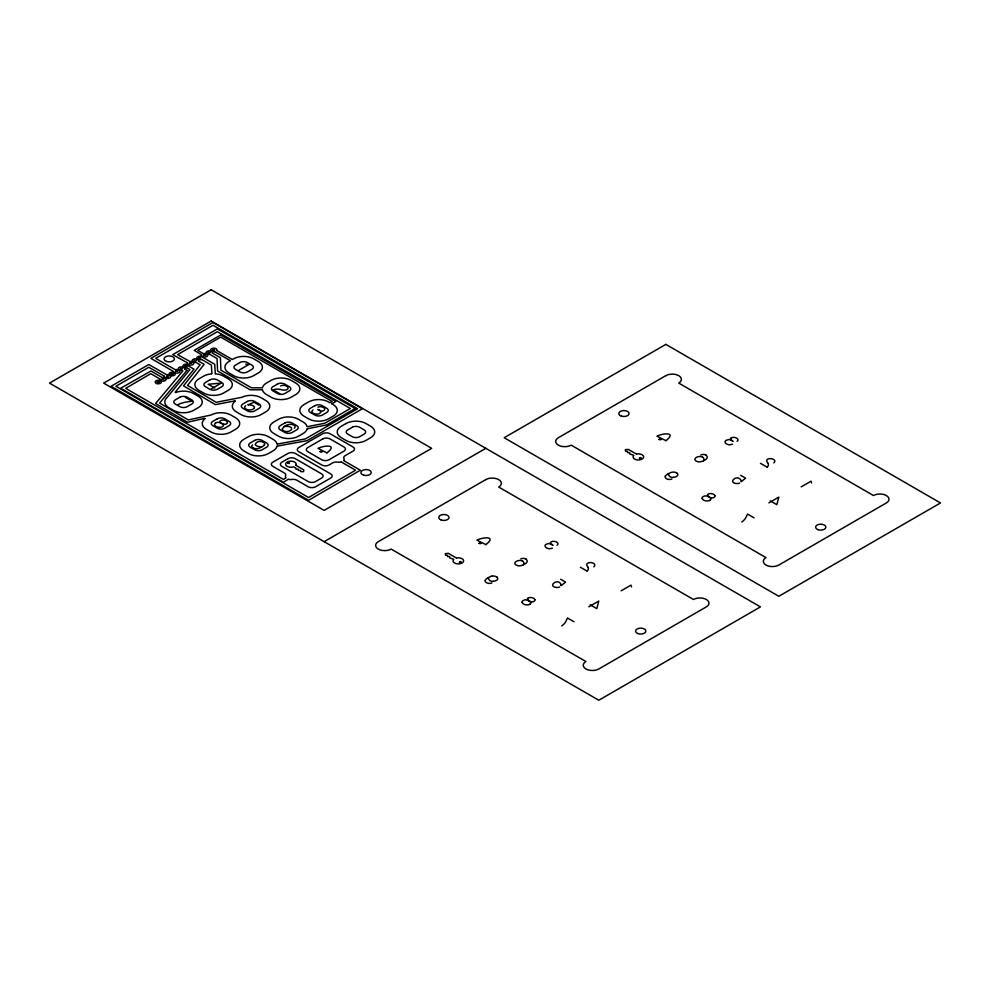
<?xml version="1.0" encoding="UTF-8"?>
<svg xmlns="http://www.w3.org/2000/svg" width="990" height="990" viewBox="0 0 990 990"><rect width="100%" height="100%" fill="white"/><g stroke="black" fill="none" stroke-linecap="round" stroke-linejoin="round"><path stroke-width="1.49" d="M491.919 576.13A10.036 5.792 0 0 0 488.379 577.64L488.441 578.445A14.058 8.118 0 0 0 489.617 580.326L490.087 580.697A3.935 2.265 0 0 0 493.206 581.402M676.665 472.96A5.841 3.366 0 0 0 676.021 472.614L675.279 472.329A3.836 2.215 0 0 0 673.398 472.082L672.829 472.106A4.925 2.846 0 0 0 672 472.23A10.036 5.792 0 0 0 668.423 473.703L668.473 474.495M254.405 407.608L254.418 407.509A2.586 1.485 0 0 0 254.319 406.89A5.866 3.378 0 0 0 253.725 406.197L252.933 405.653A10.593 6.113 0 0 0 251.274 405.145A4.925 2.846 0 0 0 250.371 404.972L249.369 404.848A6.237 3.601 0 0 0 248.218 404.774L248.156 404.774M485.348 580.227L485.174 580.944A3.911 2.265 0 0 0 485.583 581.947L486.548 582.702A4.034 2.326 0 0 0 491.844 582.949M665.391 476.277L665.218 477.007A3.911 2.265 0 0 0 665.626 478.009L666.579 478.752A4.034 2.326 0 0 0 671.876 479.012M175.156 392.312L193.99 369.171L189.238 366.424M182.903 370.904L155.603 403.487L187.506 422.26L204.72 418.349M186.912 370.458L159.613 403.054L188.273 419.921L211.118 415.008A14.169 8.18 0 0 1 230.992 415.107L235.546 417.743A14.169 8.18 0 0 1 235.546 429.314L230.992 431.937A14.169 8.18 0 0 1 210.944 431.937L206.39 429.314A14.169 8.18 0 0 1 205.079 418.621M567.48 618.329L567.518 618.304A6.101 3.514 0 0 0 567.023 619.035L565.736 621.621A11.806 6.819 0 0 1 565.117 622.673L563.632 624.393A14.788 8.539 0 0 1 562.728 625.16L561.714 625.903M747.549 514.355L747.524 514.392A6.101 3.514 0 0 0 747.054 515.085L745.779 517.683A11.806 6.819 0 0 1 745.161 518.723L743.663 520.455A14.788 8.539 0 0 1 742.772 521.223L741.745 521.965M730.979 438.186L730.731 438.409A2.76 1.596 0 0 0 730.36 439.263L733.157 441.404M312.976 409.897L311.937 411.221A3.453 1.992 0 0 0 312.036 412.063L312.766 412.88A6.571 3.787 0 0 0 313.372 413.288A5.111 2.958 0 0 0 316.156 414.092A5.222 3.019 0 0 0 316.837 414.129L317.283 414.129A3.366 1.943 0 0 0 319.448 413.597L320.958 412.1A2.067 1.188 0 0 0 320.909 411.716L320.018 410.813A12.944 7.474 0 0 0 319.139 410.256L318.532 409.91M593.814 566.874C598.158 563.149 587.676 560.526 586.6 564.622A9.529 5.495 0 0 0 587.454 566.429L587.924 567.134M773.858 462.924C778.264 459.063 766.953 456.675 766.644 460.672A9.529 5.495 0 0 0 767.498 462.479L767.968 463.196M561.243 585.61L565.575 582.12L560.649 579.274M741.275 481.66L745.619 478.17L740.693 475.324M285.764 477.96L283.474 479.445L125.705 388.352L150.752 373.688L159.761 378.898M528.19 598.096L527.633 598.542A2.203 1.275 0 0 0 527.423 599.012L529.068 600.942A24.849 14.343 0 0 1 530.256 601.908L530.788 602.539A2.376 1.374 0 0 1 530.764 603.38L530.133 603.987A5.358 3.094 0 0 1 529.638 604.296M288.152 479.358L283.499 482.217L120.718 388.241L150.925 371.027L162.162 377.512M230.126 360.83L229.086 361.437A14.169 8.18 0 0 0 229.086 373.02L233.64 375.643A14.169 8.18 0 0 0 253.688 375.643L258.242 373.02A14.169 8.18 0 0 0 258.242 361.437L253.688 358.813A14.169 8.18 0 0 0 233.64 358.813L232.588 359.42M239.023 370.198L248.874 364.506L245.743 364.171M211.315 388.872L221.29 383.105L208.172 384.256L214.793 388.08M330.153 402.633L332.182 401.457L220.721 337.12L197.802 350.349L203.297 353.653A3.119 1.807 0 0 1 207.653 354.964A3.119 1.807 0 0 1 204.423 357.093A3.119 1.807 0 0 1 201.601 354.779L194.201 350.324L220.721 335.004L335.82 401.457L331.984 403.685M324.151 541.666L485.818 448.334M588.803 606.808L598.789 601.054L596.809 608.627L590.176 604.803M768.846 502.871L778.821 497.104L776.841 504.69L770.208 500.853M621.151 590.807L631.001 585.127L631.583 586.934M801.195 486.87L811.045 481.177L811.614 482.984M726.029 440.451L728.615 439.56A2.067 1.188 0 0 1 729.284 439.597L730.843 440.104A12.944 7.474 0 0 1 731.796 440.612L732.452 440.996M178.237 404.514L179.537 403.92A14.788 8.539 0 0 1 180.848 403.4L183.855 402.546A11.806 6.819 0 0 1 185.563 402.2L190.142 401.457A6.101 3.514 0 0 0 191.367 401.185M248.044 404.786L254.096 402.274L259.021 405.12M280.504 385.976L281.94 385.481A3.057 1.77 0 0 1 283.387 385.333A5.779 3.329 0 0 1 284.934 385.555A4.245 2.45 0 0 1 286.011 385.89A6.163 3.564 0 0 1 287.694 387.115A3.799 2.19 0 0 1 288.028 388.031A3.391 1.955 0 0 1 287.805 388.785A3.787 2.19 0 0 1 286.964 389.515A4.294 2.475 0 0 1 285.825 389.998A2.438 1.411 0 0 1 285.343 390.097L284.402 390.147A6.744 3.898 0 0 1 282.806 389.998A12.622 7.289 0 0 1 281.259 389.664L280.034 389.379M732.427 444.176L730.137 444.77A3.453 1.992 0 0 1 728.665 444.72L727.254 444.287A6.571 3.787 0 0 1 726.561 443.941A5.111 2.958 0 0 1 725.163 442.332A5.222 3.019 0 0 1 725.101 441.936L725.101 441.689A3.366 1.943 0 0 1 726.016 440.439M552.395 548.126L550.093 548.72A3.453 1.992 0 0 1 548.633 548.658L547.21 548.237A6.571 3.787 0 0 1 546.517 547.891A5.111 2.958 0 0 1 545.082 545.948L545.069 545.639A3.366 1.943 0 0 1 545.973 544.389L548.571 543.51A2.067 1.188 0 0 1 549.24 543.535L550.799 544.054A12.944 7.474 0 0 1 551.752 544.562L552.408 544.946M307.457 426.665L324.757 423.262L350.349 408.486L217.317 331.687L177.594 354.618L189.894 361.486M307.271 428.769L326.601 424.97L355.138 408.486L217.317 328.915L172.755 354.643L187.518 362.885M234.964 400.863L215.412 404.638L183.521 385.877L200.129 364.79L196.094 362.464M277.386 444.04L305.291 438.954L357.613 408.746L213.023 325.264L155.665 358.38L175.18 369.654M277.212 446.106L307.098 440.674L362.402 408.746L213.023 322.493L150.876 358.38L173.646 371.535A3.119 1.807 0 0 0 177.594 373.069A3.119 1.807 0 0 0 179.759 370.73A3.119 1.807 0 0 0 175.527 369.691M257.375 448.594L256.113 448.705A3.911 2.265 0 0 1 254.381 448.458L253.069 447.913M264.454 444.807A10.036 5.792 0 0 1 261.83 446.849L260.457 446.812M262.214 387.832L251.51 387.832L220.943 370.173L220.386 357.687L212.38 353.071M262.214 389.788L250.111 389.788L217.59 371.003L217.033 358.516L209.979 354.445M711.476 497.846L711.637 497.859A2.326 1.349 0 0 0 713.382 497.698L713.815 497.5A3.477 2.005 0 0 0 714.953 495.755M760.456 463.32L767.052 467.132M747.759 514.181L754.12 517.857M636.446 454.076L628.44 449.448L625.383 449.633L625.556 451.292L627.549 451.428L627.635 452.665L629.727 452.64L629.714 453.952L633.823 455.363A5.297 3.057 0 0 0 637.065 459.88A5.297 3.057 0 0 0 643.673 456.823A5.297 3.057 0 0 0 636.756 454.002M329.732 402.633L328.581 401.965A14.169 8.18 0 0 0 308.534 401.965L303.979 404.601A14.169 8.18 0 0 0 303.979 416.171L308.534 418.795A14.169 8.18 0 0 0 328.581 418.795L333.135 416.171A14.169 8.18 0 0 0 333.135 404.601L331.984 403.932M216.921 350.621L232.167 359.42M317.765 409.476L321.49 411.085A2.76 1.596 0 0 0 322.963 410.875L323.346 410.726A3.453 1.992 0 0 0 324.732 409.006A4.084 2.364 0 0 0 323.47 407.509L321.676 406.803A3.576 2.067 0 0 0 320.042 406.692L319.201 406.791A6.757 3.898 0 0 0 317.889 407.212M553.113 545.354L550.341 543.337A2.76 1.596 0 0 1 550.688 542.347L550.947 542.124A3.453 1.992 0 0 1 553.93 541.332A4.084 2.364 0 0 1 556.529 542.062L557.741 543.089A3.576 2.067 0 0 1 557.952 544.03L557.754 544.525A6.757 3.898 0 0 1 557.048 545.28M214.83 351.747L230.126 360.583M273.215 389.911L279.811 393.711M580.412 567.258L587.008 571.069M201.812 359.58L211.39 365.112L211.897 373.675M198.495 361.078L204.138 364.345L187.518 385.432L216.191 402.299L241.894 397.287A14.169 8.18 0 0 1 261.063 397.745L265.617 400.381A14.169 8.18 0 0 1 265.617 411.951L261.063 414.587A14.169 8.18 0 0 1 241.016 414.587L236.462 411.951A14.169 8.18 0 0 1 235.298 401.136M186.838 367.81L189.907 369.579L167.211 397.374A14.169 8.18 0 0 0 168.944 407.732L173.498 410.367A14.169 8.18 0 0 0 193.545 410.367L198.099 407.732A14.169 8.18 0 0 0 198.099 396.161L193.545 393.525A14.169 8.18 0 0 0 175.601 392.535M184.635 368.973L186.863 370.248M343.74 460.635L360.348 470.225L308.571 500.284L111.078 386.261L148.834 364.506L166.778 374.839M341.352 462.021L355.558 470.225L308.571 497.512L115.88 386.273L148.834 367.265L164.389 376.225M185.353 397.374L191.713 401.037M567.728 618.131L574.089 621.794M295.824 465.312L303.831 469.928L303.522 471.673L300.651 471.599L300.416 470.448L298.275 470.399L298.299 469.198L296.035 469.198L295.787 468.097L293.597 466.822A5.297 3.057 0 0 1 285.776 464.954A5.297 3.057 0 0 1 291.072 461.142A5.297 3.057 0 0 1 295.948 465.127M456.402 558.014L448.396 553.398L445.351 553.583L445.512 555.241L447.517 555.365L447.591 556.603L449.683 556.59L449.683 557.902L453.779 559.313A5.297 3.057 0 0 0 457.021 563.817A5.297 3.057 0 0 0 463.629 560.761A5.297 3.057 0 0 0 456.712 557.952M706.142 455.202C710.3 458.444 702.38 461.885 699.447 461.897A3.762 2.178 0 0 1 697.987 461.773L696.02 460.981A4.109 2.376 0 0 1 694.906 459.199A5.148 2.97 0 0 1 696.49 457.368A4.814 2.772 0 0 1 699.485 456.501A3.948 2.277 0 0 1 702.578 457.194M526.098 559.152C530.256 562.382 522.336 565.835 519.404 565.847A3.762 2.178 0 0 1 517.943 565.711L515.988 564.919A4.109 2.376 0 0 1 514.874 563.149A5.148 2.97 0 0 1 516.458 561.318A4.814 2.772 0 0 1 519.441 560.439A3.948 2.277 0 0 1 522.547 561.132M561.132 584.843L560.934 584.298A5 2.883 0 0 0 560.612 583.716C557.321 578.086 546.641 586.699 557.11 587.528A4.443 2.562 0 0 0 558.57 587.317A6.398 3.7 0 0 0 559.597 586.946M741.3 481.474L741.287 481.449A6.485 3.737 0 0 0 741.163 480.893L740.978 480.348A5 2.883 0 0 0 740.656 479.766C736.857 474 727.007 483.12 737.154 483.59A4.443 2.562 0 0 0 738.614 483.368A6.398 3.7 0 0 0 739.629 483.009M561.256 585.412L561.256 585.387A6.485 3.737 0 0 0 561.12 584.843M215.288 373.688L214.731 364.271L203.012 357.501A3.119 1.807 0 0 0 198.842 356.289A3.119 1.807 0 0 0 197.121 358.726A3.119 1.807 0 0 0 201.453 359.543M261.805 446.849A11.484 6.633 0 0 1 257.425 448.68M260.469 446.799A14.058 8.118 0 0 1 257.19 446.131L256.546 445.859A3.935 2.265 0 0 1 255.333 444.065M255.606 444.077A4.752 2.747 0 0 1 258.328 441.713A4.752 2.747 0 0 1 263.216 442.01M263.105 442.085A5.841 3.366 0 0 1 263.711 442.456L264.206 442.889A3.836 2.215 0 0 1 264.652 443.978L264.59 444.312A4.925 2.846 0 0 1 264.38 444.782M252.97 447.963A4.034 2.326 0 0 1 252.636 444.857M284.328 426.542A8.316 4.801 0 0 1 287.546 426.381M287.533 426.405A5.024 2.896 0 0 1 290.466 427.098A3.948 2.277 0 0 1 291.629 428.918A4.814 2.772 0 0 1 290.132 430.638A5.148 2.97 0 0 1 286.952 431.578A4.109 2.376 0 0 1 283.87 430.91L282.497 429.784A3.762 2.178 0 0 1 282.274 428.93C284.254 425.23 289.971 423.064 293.869 425.069A4.059 2.339 0 0 1 294.315 428.15M227.391 422.272A4.356 2.512 0 0 0 223.629 420.032A3.477 2.005 0 0 0 220.584 420.626L220.287 420.886A2.326 1.349 0 0 0 219.978 421.901L220.015 422A7.71 4.455 0 0 0 221.525 423.324A19.132 11.051 0 0 1 222.985 424.599L223.307 425.094A2.549 1.473 0 0 1 223.183 425.972L222.478 426.603A4.158 2.401 0 0 1 219.161 427.457M227.465 422.272A3.453 1.992 0 0 1 226.413 423.868L225.646 424.178A2.203 1.275 0 0 1 224.817 424.314L221.475 423.361A24.849 14.343 0 0 0 219.805 422.68L218.716 422.371A2.376 1.374 0 0 0 217.268 422.384L216.204 422.742A5.358 3.094 0 0 0 215.684 423.027M219.161 427.259A4.69 2.71 0 0 1 215.078 425.75A4.69 2.71 0 0 1 215.511 422.953M211.625 373.849A14.169 8.18 0 0 0 203.569 376.175L199.015 378.799A14.169 8.18 0 0 0 199.015 390.369L203.569 393.005A14.169 8.18 0 0 0 223.616 393.005L228.17 390.369A14.169 8.18 0 0 0 228.17 378.799L223.616 376.175A14.169 8.18 0 0 0 215.548 373.849M307.073 428.918A14.169 8.18 0 0 1 303.064 433.533L298.51 436.157A14.169 8.18 0 0 1 278.462 436.157L273.908 433.533A14.169 8.18 0 0 1 273.908 421.95L278.462 419.327A14.169 8.18 0 0 1 298.51 419.327L303.064 421.95A14.169 8.18 0 0 1 307.061 426.517M190.167 361.536A3.119 1.807 0 0 1 193.817 363.194A3.119 1.807 0 0 1 190.563 365.112A3.119 1.807 0 0 1 187.617 363.033M254.368 407.608A4.566 2.636 0 0 1 253.168 409.056A7.017 4.047 0 0 1 252.116 409.551A3.7 2.128 0 0 1 250.817 409.885L249.963 409.934A8.96 5.173 0 0 1 249.344 409.934A5.581 3.23 0 0 1 248.032 409.835A3.391 1.955 0 0 1 247.364 409.674L246.696 409.414A5.779 3.329 0 0 1 244.901 408.078A3.193 1.844 0 0 1 244.716 407.162A4.443 2.562 0 0 1 245.062 406.37A6.398 3.688 0 0 1 245.718 405.739M279.984 389.441A7.227 4.17 0 0 0 274.143 389.553L274.007 389.602A3.725 2.153 0 0 0 273.438 389.812M277.002 446.255A14.169 8.18 0 0 1 272.993 450.883L268.438 453.519A14.169 8.18 0 0 1 248.391 453.519L243.837 450.883A14.169 8.18 0 0 1 243.837 439.312L248.391 436.689A14.169 8.18 0 0 1 268.438 436.689L272.993 439.312A14.169 8.18 0 0 1 276.99 443.904M186.578 367.76A3.119 1.807 0 0 1 182.952 366.077A3.119 1.807 0 0 1 186.244 364.184A3.119 1.807 0 0 1 189.152 366.275M195.834 362.414A3.119 1.807 0 0 1 192.208 360.731A3.119 1.807 0 0 1 195.5 358.838A3.119 1.807 0 0 1 198.408 360.929M209.719 354.395A3.119 1.807 0 0 1 206.093 352.725A3.119 1.807 0 0 1 209.385 350.819A3.119 1.807 0 0 1 212.293 352.91M262.511 389.936A14.169 8.18 0 0 0 266.533 394.589L271.087 397.225A14.169 8.18 0 0 0 291.134 397.225L295.688 394.589A14.169 8.18 0 0 0 295.688 383.019L291.134 380.383A14.169 8.18 0 0 0 271.087 380.383L266.533 383.019A14.169 8.18 0 0 0 262.511 387.672M182.135 370.409A3.119 1.807 0 0 1 178.336 368.874A3.119 1.807 0 0 1 181.405 366.857A3.119 1.807 0 0 1 184.548 368.825M214.545 351.71A3.119 1.807 0 0 1 210.722 350.052A3.119 1.807 0 0 1 214.187 348.158A3.119 1.807 0 0 1 216.847 350.448M288.486 479.308A5.16 2.97 0 0 0 291.877 479.457A5.16 2.97 0 0 1 296.864 480.224L308.237 486.795A5.16 2.97 0 0 0 315.525 486.795L330.648 478.071A5.16 2.97 0 0 0 330.648 473.864L295.255 453.432A5.16 2.97 0 0 0 287.966 453.432L272.856 462.157A5.16 2.97 0 0 0 272.856 466.377L284.241 472.935A5.16 2.97 0 0 1 285.565 475.819A5.16 2.97 0 0 0 285.825 477.774M162.422 377.561A3.119 1.807 0 0 1 166.048 379.244A3.119 1.807 0 0 1 162.756 381.15A3.119 1.807 0 0 1 159.848 379.046M167.05 374.888A3.119 1.807 0 0 1 170.676 376.571A3.119 1.807 0 0 1 167.384 378.477A3.119 1.807 0 0 1 164.476 376.386M343.679 460.437A5.16 2.97 0 0 0 343.926 458.481A5.16 2.97 0 0 1 345.262 455.61L352.972 451.155A5.16 2.97 0 0 0 352.972 446.948L330.041 433.707A5.16 2.97 0 0 0 322.74 433.707L298.819 447.517A5.16 2.97 0 0 0 298.819 451.737L321.75 464.978A5.16 2.97 0 0 0 329.039 464.978L332.64 462.899A5.16 2.97 0 0 1 337.615 462.132A5.16 2.97 0 0 0 341.006 461.983M485.211 580.189A11.484 6.633 0 0 1 488.379 577.653M496.77 576.848A4.752 2.747 0 0 1 497.277 579.67A4.752 2.747 0 0 1 493.193 581.241M496.621 576.91A5.841 3.366 0 0 0 495.978 576.564L495.235 576.279A3.836 2.215 0 0 0 493.354 576.019L492.785 576.056A4.925 2.846 0 0 0 491.956 576.168M529.761 604.395A4.69 2.71 0 0 1 524.935 604.643A4.69 2.71 0 0 1 522.312 602.279M531.407 601.821A7.71 4.455 0 0 1 529.118 600.918M529.056 600.955A19.132 11.051 0 0 0 526.915 600.076L526.061 599.89A2.549 1.473 0 0 0 524.539 599.965L523.45 600.373A4.158 2.401 0 0 0 521.965 602.279M531.605 601.809A2.326 1.349 0 0 0 533.35 601.635L533.771 601.45A3.477 2.005 0 0 0 534.909 599.692M534.823 599.705A4.356 2.512 0 0 0 530.937 597.527A3.453 1.992 0 0 0 528.177 598.096M587.812 567.159A7.227 4.17 0 0 1 587.615 570.537L587.54 570.624A3.725 2.153 0 0 1 587.181 570.933M523.549 564.659A8.316 4.801 0 0 0 523.846 562.803A5.024 2.896 0 0 0 522.584 561.107M520.777 558.892A4.059 2.339 0 0 1 526.197 559.09M767.856 463.221A7.227 4.17 0 0 1 767.658 466.587L767.621 466.637A3.725 2.153 0 0 1 767.225 466.983M703.581 460.709A8.316 4.801 0 0 0 703.878 458.853A5.024 2.896 0 0 0 702.628 457.17M700.809 454.954A4.059 2.339 0 0 1 706.241 455.153M714.867 495.755A4.356 2.512 0 0 0 710.981 493.577A3.453 1.992 0 0 0 708.221 494.146L707.677 494.592A2.203 1.275 0 0 0 707.454 495.074L709.112 497.005A24.849 14.343 0 0 1 710.288 497.97L710.82 498.589A2.376 1.374 0 0 1 710.795 499.43L710.177 500.049A5.358 3.094 0 0 1 709.682 500.346M711.439 497.883A7.71 4.455 0 0 1 709.162 496.968A19.132 11.051 0 0 0 706.947 496.126L706.093 495.94A2.549 1.473 0 0 0 704.583 496.015L703.494 496.423A4.158 2.401 0 0 0 702.009 498.341M665.255 476.239A11.484 6.633 0 0 1 668.423 473.715M668.51 474.495A14.058 8.118 0 0 0 669.661 476.388L670.131 476.759A3.935 2.265 0 0 0 673.237 477.452M676.801 472.898A4.752 2.747 0 0 1 677.321 475.72A4.752 2.747 0 0 1 673.225 477.291M737.08 441.33A6.757 3.898 0 0 0 737.822 440.587L737.983 440.092A3.576 2.067 0 0 0 737.785 439.152L736.572 438.112A4.084 2.364 0 0 0 733.974 437.394A3.453 1.992 0 0 0 730.966 438.174M709.805 500.445A4.69 2.71 0 0 1 704.967 500.693A4.69 2.71 0 0 1 702.356 498.329M157.274 381.979L159.328 382.016L157.274 381.93M161.902 379.306L163.956 379.393L161.915 379.22M166.53 376.633L168.585 376.67L166.53 376.584M171.159 373.96L173.213 373.997L171.159 373.96M175.787 371.287L177.841 371.324L175.787 371.238M180.415 368.614L182.469 368.651L180.428 368.577M185.043 365.941L187.098 365.978L185.043 365.941M189.672 363.268L191.726 363.305L189.684 363.231M194.3 360.595L196.354 360.682L194.325 360.509M198.928 357.922L200.982 357.972L198.94 357.885M203.556 355.249L205.611 355.299L203.556 355.249M208.185 352.576L210.239 352.663L208.209 352.489M212.813 349.903L214.867 349.953L212.825 349.866M287.62 462.862C289.798 465.176 290.305 460.783 287.632 462.8M320.067 451.626L322.084 451.688L320.067 451.626M459.447 562.072C461.662 564.436 461.959 559.907 459.447 562.072M478.999 543.386L481.016 543.436L478.999 543.386M639.49 458.123C641.681 460.486 642.027 455.969 639.49 458.123M659.043 439.436L661.06 439.498L659.043 439.436M485.904 544.636L476.945 540.156C482.91 537.013 497.141 535.776 485.904 544.636M665.948 440.686L656.989 436.206C662.941 433.063 677.185 431.826 665.948 440.686M326.972 452.888L318.013 448.396C323.965 445.302 338.32 444.04 326.972 452.888M211.167 289.761L49.5 383.105L598.802 700.239L760.456 606.895L211.167 289.761M211.167 321.032L103.653 383.105L324.151 510.407L431.665 448.334L211.167 321.032M179.883 397.213L175.329 399.836A5.16 2.97 0 0 0 175.329 404.056L179.883 406.68A5.16 2.97 0 0 0 187.172 406.68L191.726 404.056A5.16 2.97 0 0 0 191.726 399.836L187.172 397.213A5.16 2.97 0 0 0 179.883 397.213M209.954 379.851L205.388 382.486A5.16 2.97 0 0 0 205.388 386.694L209.954 389.318A5.16 2.97 0 0 0 217.243 389.318L221.797 386.694A5.16 2.97 0 0 0 221.797 382.486L217.243 379.851A5.16 2.97 0 0 0 209.954 379.851M240.013 362.489L235.459 365.124A5.16 2.97 0 0 0 235.459 369.332L240.013 371.968A5.16 2.97 0 0 0 247.302 371.968L251.868 369.332A5.16 2.97 0 0 0 251.868 365.124L247.302 362.489A5.16 2.97 0 0 0 240.013 362.489M217.33 418.795L212.776 421.418A5.16 2.97 0 0 0 212.776 425.626L217.33 428.262A5.16 2.97 0 0 0 224.619 428.262L229.173 425.626A5.16 2.97 0 0 0 229.173 421.418L224.619 418.795A5.16 2.97 0 0 0 217.33 418.795M247.401 401.433L242.835 404.056A5.16 2.97 0 0 0 242.835 408.264L247.401 410.9A5.16 2.97 0 0 0 254.69 410.9L259.244 408.264A5.16 2.97 0 0 0 259.244 404.056L254.69 401.433A5.16 2.97 0 0 0 247.401 401.433M277.46 384.071L272.906 386.706A5.16 2.97 0 0 0 272.906 390.914L277.46 393.537A5.16 2.97 0 0 0 284.749 393.537L289.303 390.914A5.16 2.97 0 0 0 289.303 386.706L284.749 384.071A5.16 2.97 0 0 0 277.46 384.071M254.776 440.364L250.222 443A5.16 2.97 0 0 0 250.222 447.208L254.776 449.831A5.16 2.97 0 0 0 262.065 449.831L266.619 447.208A5.16 2.97 0 0 0 266.619 443L262.065 440.364A5.16 2.97 0 0 0 254.776 440.364M284.835 423.002L280.281 425.638A5.16 2.97 0 0 0 280.281 429.846L284.835 432.482A5.16 2.97 0 0 0 292.124 432.482L296.691 429.846A5.16 2.97 0 0 0 296.691 425.638L292.124 423.002A5.16 2.97 0 0 0 284.835 423.002M314.907 405.653L310.353 408.276A5.16 2.97 0 0 0 310.353 412.483L314.907 415.119A5.16 2.97 0 0 0 322.196 415.119L326.75 412.483A5.16 2.97 0 0 0 326.75 408.276L322.196 405.653A5.16 2.97 0 0 0 314.907 405.653M345.943 423.559L341.389 426.195A14.169 8.18 0 0 0 341.389 437.766L345.943 440.401A14.169 8.18 0 0 0 365.991 440.401L370.545 437.766A14.169 8.18 0 0 0 370.545 426.195L365.991 423.559A14.169 8.18 0 0 0 345.943 423.559M287.966 458.655L281.89 462.157A5.16 2.97 0 0 0 281.89 466.377L308.237 481.586A5.16 2.97 0 0 0 315.525 481.586L321.601 478.071A5.16 2.97 0 0 0 321.601 473.864L295.255 458.655A5.16 2.97 0 0 0 287.966 458.655M322.74 438.929L307.853 447.517A5.16 2.97 0 0 0 307.853 451.737L321.75 459.756A5.16 2.97 0 0 0 329.039 459.756L343.938 451.155A5.16 2.97 0 0 0 343.938 446.948L330.041 438.929A5.16 2.97 0 0 0 322.74 438.929M352.316 427.247L347.762 429.87A5.16 2.97 0 0 0 347.762 434.09L352.316 436.714A5.16 2.97 0 0 0 359.605 436.714L364.159 434.09A5.16 2.97 0 0 0 364.159 429.87L359.605 427.247A5.16 2.97 0 0 0 352.316 427.247M665.849 344.384L504.182 437.729L778.833 596.289L940.5 502.957L665.849 344.384M485.818 479.593L378.291 541.666A9.096 5.247 0 0 0 378.291 549.091A9.096 5.247 0 0 0 391.161 549.091L585.932 661.543A9.096 5.247 0 0 0 585.932 668.968A9.096 5.247 0 0 0 598.802 668.968L706.316 606.895A9.096 5.247 0 0 0 706.316 599.47A9.096 5.247 0 0 0 693.446 599.47L498.675 487.018A9.096 5.247 0 0 0 498.675 479.593A9.096 5.247 0 0 0 485.818 479.593M665.849 375.643L558.335 437.729A9.096 5.247 0 0 0 558.335 445.154A9.096 5.247 0 0 0 571.193 445.154L765.975 557.605A9.096 5.247 0 0 0 765.975 565.03A9.096 5.247 0 0 0 778.833 565.03L886.347 502.957A9.096 5.247 0 0 0 886.347 495.532A9.096 5.247 0 0 0 873.489 495.532L678.719 383.081A9.096 5.247 0 0 0 678.719 375.643A9.096 5.247 0 0 0 665.849 375.643M156.742 383.575A3.119 1.807 0 0 0 161.419 382.016A3.119 1.807 0 0 0 156.742 380.457A3.119 1.807 0 0 0 156.742 383.575M170.429 375.495A3.119 1.807 0 0 0 175.304 374.133A3.119 1.807 0 0 0 170.825 372.376A3.119 1.807 0 0 0 170.429 375.495M166.679 361.486A5.16 2.97 0 0 0 174.401 358.9A5.16 2.97 0 0 0 166.679 356.326A5.16 2.97 0 0 0 166.679 361.486M363.479 475.113A5.16 2.97 0 0 0 371.213 472.527A5.16 2.97 0 0 0 363.479 469.953A5.16 2.97 0 0 0 363.479 475.113M441.156 519.985A5.16 2.97 0 0 0 449.052 517.584A5.16 2.97 0 0 0 441.49 514.837A5.16 2.97 0 0 0 441.156 519.985M637.968 633.612A5.16 2.97 0 0 0 645.864 631.212A5.16 2.97 0 0 0 638.303 628.464A5.16 2.97 0 0 0 637.968 633.612M621.2 416.048A5.16 2.97 0 0 0 629.096 413.634A5.16 2.97 0 0 0 621.534 410.9A5.16 2.97 0 0 0 621.2 416.048M818.012 529.675A5.16 2.97 0 0 0 825.895 527.262A5.16 2.97 0 0 0 818.334 524.527A5.16 2.97 0 0 0 818.012 529.675"/></g></svg>
